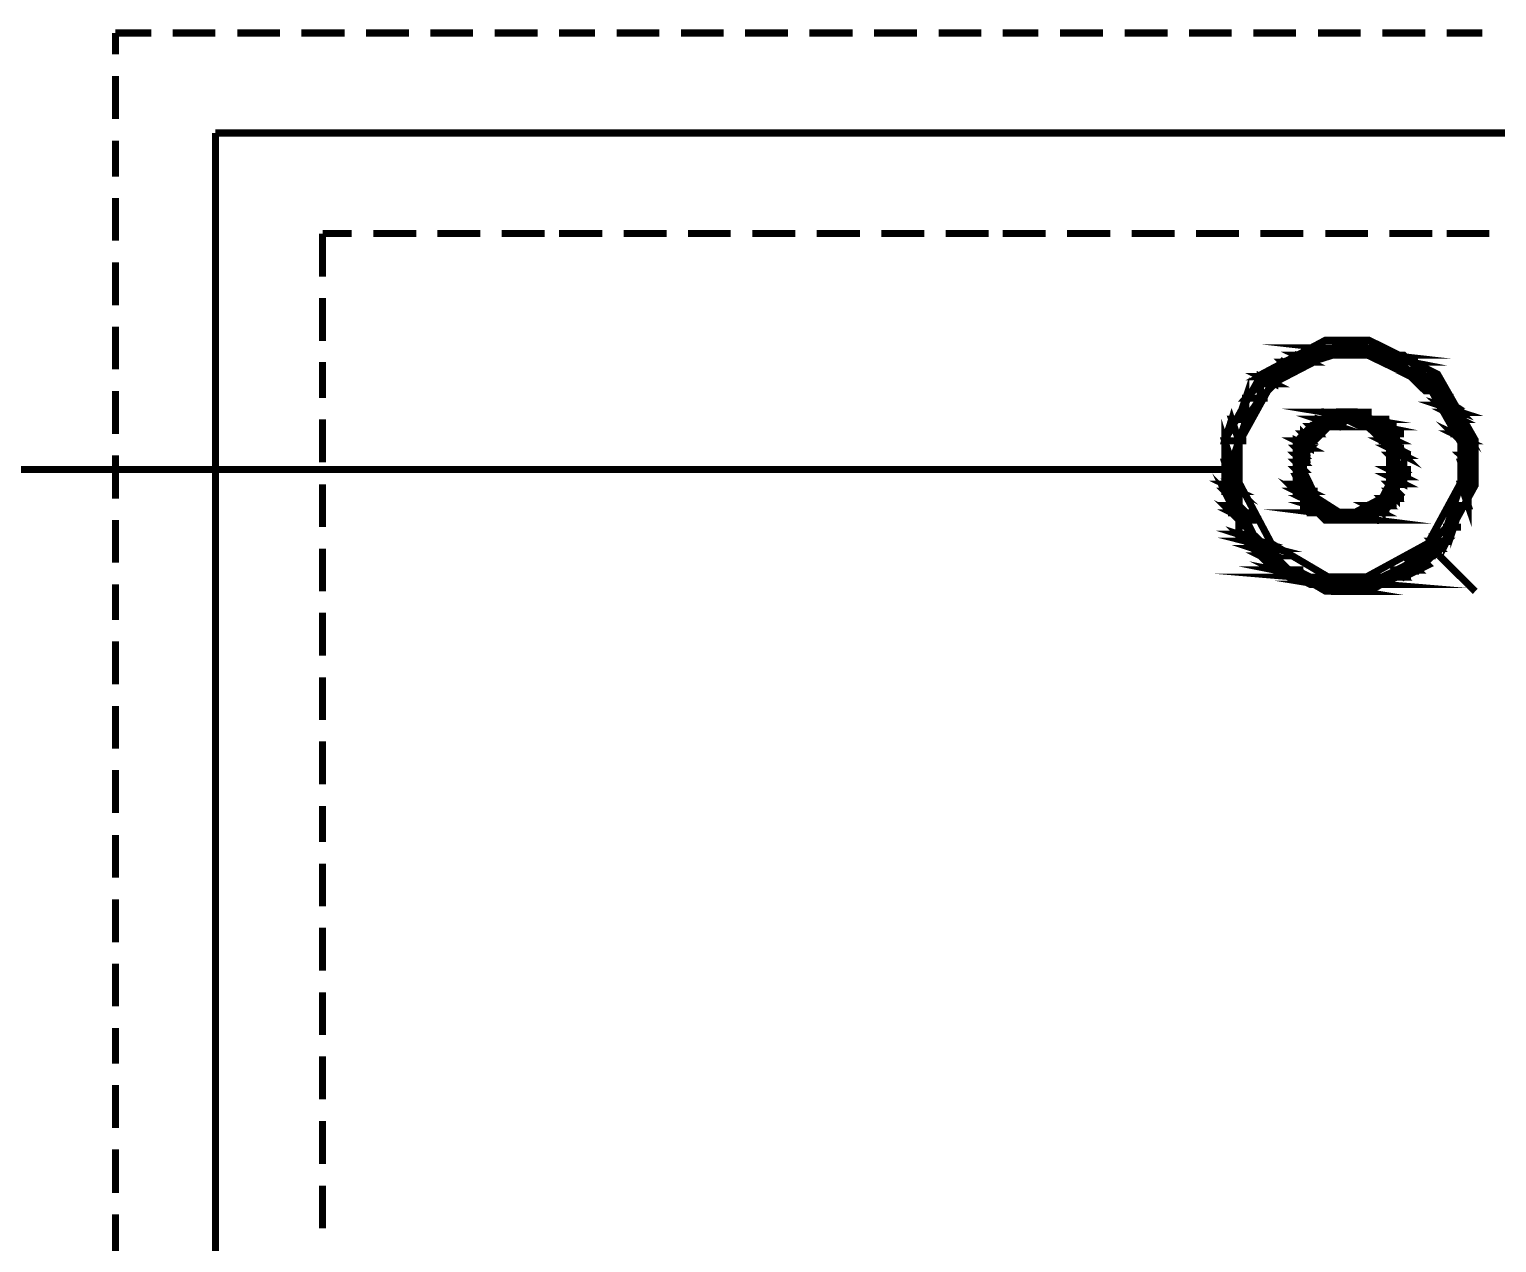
# Model space of a CAD drawing. Extents: x 0 to 210, y 0 to 297.
# Drawn here: x 138.51 to 147.21, y 240.76 to 247.95 of the extents above; entities that cross this region are included whole.
import ezdxf

# ---------------------------------------------------------------- set-up
doc = ezdxf.new("R2010")
doc.units = 0
doc.header["$MEASUREMENT"] = 0
doc.layers.add('C00-00-00-BLACK', color=7, linetype='Continuous')
doc.layers.add('CFF-00-00', color=1, linetype='Continuous')

msp = doc.modelspace()

# ---------------------------------------------------------------- linework, layer by layer
at = {"layer": 'C00-00-00-BLACK', "const_width": 0.0423}
for points in [[(139.025, 247.926), (139.237, 247.926)], [(139.025, 247.799), (139.025, 247.926)], [(139.364, 247.926), (139.617, 247.926)], [(139.746, 247.926), (139.999, 247.926)], [(140.126, 247.926), (140.382, 247.926)], [(140.51, 247.926), (140.764, 247.926)], [(140.891, 247.926), (141.144, 247.926)], [(141.271, 247.926), (141.526, 247.926)], [(141.653, 247.926), (141.866, 247.926)], [(141.994, 247.926), (142.248, 247.926)], [(142.375, 247.926), (142.628, 247.926)], [(142.756, 247.926), (143.01, 247.926)], [(143.137, 247.926), (143.393, 247.926)], [(143.52, 247.926), (143.775, 247.926)], [(143.902, 247.926), (144.155, 247.926)], [(144.282, 247.926), (144.494, 247.926)], [(144.621, 247.926), (144.877, 247.926)], [(145.005, 247.926), (145.259, 247.926)], [(145.386, 247.926), (145.639, 247.926)], [(145.767, 247.926), (146.021, 247.926)], [(146.151, 247.926), (146.404, 247.926)], [(146.531, 247.926), (146.786, 247.926)], [(146.913, 247.926), (147.125, 247.926)], [(139.025, 247.417), (139.025, 247.671)], [(139.025, 247.075), (139.025, 247.288)], [(139.617, 247.333), (139.617, 231.648)], [(147.505, 247.333), (139.617, 247.333)], [(139.025, 246.695), (139.025, 246.949)], [(140.252, 246.738), (140.425, 246.738)], [(140.252, 246.483), (140.252, 246.738)], [(140.552, 246.738), (140.807, 246.738)], [(140.933, 246.738), (141.187, 246.738)], [(141.314, 246.738), (141.569, 246.738)], [(141.653, 246.738), (141.909, 246.738)], [(142.036, 246.738), (142.291, 246.738)], [(142.417, 246.738), (142.671, 246.738)], [(142.798, 246.738), (143.053, 246.738)], [(143.179, 246.738), (143.436, 246.738)], [(143.563, 246.738), (143.818, 246.738)], [(143.944, 246.738), (144.198, 246.738)], [(144.282, 246.738), (144.537, 246.738)], [(144.664, 246.738), (144.92, 246.738)], [(145.047, 246.738), (145.302, 246.738)], [(145.428, 246.738), (145.682, 246.738)], [(145.809, 246.738), (146.064, 246.738)], [(146.193, 246.738), (146.447, 246.738)], [(146.574, 246.738), (146.827, 246.738)], [(146.913, 246.738), (147.166, 246.738)], [(139.025, 246.313), (139.025, 246.568)], [(140.252, 246.102), (140.252, 246.356)], [(139.025, 245.933), (139.025, 246.187)], [(140.252, 245.763), (140.252, 245.976)], [(139.025, 245.551), (139.025, 245.806)], [(140.252, 245.383), (140.252, 245.637)], [(139.025, 245.168), (139.025, 245.424)], [(140.252, 244.999), (140.252, 245.252)], [(139.025, 244.788), (139.025, 245.041)], [(140.252, 244.618), (140.252, 244.872)], [(146.87, 244.829), (147.082, 244.618)], [(139.025, 244.449), (139.025, 244.66)], [(140.252, 244.237), (140.252, 244.492)], [(139.025, 244.067), (139.025, 244.322)], [(140.252, 243.856), (140.252, 244.11)], [(139.025, 243.687), (139.025, 243.94)], [(140.252, 243.475), (140.252, 243.73)], [(139.025, 243.305), (139.025, 243.56)], [(140.252, 243.134), (140.252, 243.348)], [(139.025, 242.922), (139.025, 243.175)], [(140.252, 242.752), (140.252, 243.006)], [(139.025, 242.54), (139.025, 242.795)], [(140.252, 242.372), (140.252, 242.626)], [(139.025, 242.16), (139.025, 242.413)], [(140.252, 241.99), (140.252, 242.244)], [(139.025, 241.821), (139.025, 242.033)], [(140.252, 241.61), (140.252, 241.864)], [(139.025, 241.44), (139.025, 241.694)], [(140.252, 241.226), (140.252, 241.482)], [(139.025, 241.056), (139.025, 241.314)], [(140.252, 240.845), (140.252, 241.099)], [(139.025, 240.676), (139.025, 240.929)]]:
    msp.add_lwpolyline(points, dxfattribs=at)
for points in [[(147.082, 245.383), (147.082, 245.514), (146.859, 245.904), (146.454, 246.105), (146.32, 246.105), (146.193, 246.105), (145.816, 245.904), (145.598, 245.514), (145.598, 245.383), (145.598, 245.248), (145.816, 244.843), (146.193, 244.621), (146.32, 244.621), (146.454, 244.621), (146.859, 244.843), (147.082, 245.248), (147.082, 245.383)], [(146.49, 246.06), (146.193, 246.06), (146.574, 246.017), (146.49, 246.06)], [(146.193, 246.06), (146.574, 246.017), (146.064, 246.017), (146.193, 246.06)], [(146.32, 246.102), (146.447, 246.06), (146.235, 246.06), (146.32, 246.102)], [(146.235, 246.06), (146.49, 246.06), (146.193, 246.06), (146.235, 246.06)], [(146.447, 246.06), (146.235, 246.06), (146.49, 246.06), (146.447, 246.06)], [(146.49, 246.017), (146.701, 245.976), (146.574, 245.976), (146.49, 246.017)], [(146.574, 245.976), (146.786, 245.89), (146.701, 245.89), (146.574, 245.976)], [(146.997, 245.383), (146.997, 245.499), (146.801, 245.846), (146.44, 246.02), (146.32, 246.02), (146.208, 246.02), (145.874, 245.846), (145.682, 245.499), (145.682, 245.383), (145.682, 245.263), (145.874, 244.902), (146.208, 244.705), (146.32, 244.705), (146.44, 244.705), (146.801, 244.902), (146.997, 245.263), (146.997, 245.383)], [(145.894, 245.933), (145.894, 245.89), (145.809, 245.89), (145.894, 245.933)], [(145.936, 245.976), (145.978, 245.933), (145.894, 245.933), (145.936, 245.976)], [(146.064, 245.976), (145.936, 245.976), (145.978, 245.933), (146.064, 245.976)], [(145.978, 245.976), (146.064, 245.976), (145.934, 245.976), (145.978, 245.976)], [(146.021, 246.017), (146.105, 245.976), (145.978, 245.976), (146.021, 246.017)], [(146.235, 246.017), (146.021, 246.017), (146.105, 245.976), (146.235, 246.017)], [(146.105, 245.976), (145.978, 245.976), (146.064, 245.976), (146.105, 245.976)], [(146.064, 246.017), (146.616, 246.017), (146.021, 246.017), (146.064, 246.017)], [(146.616, 246.017), (146.021, 246.017), (146.616, 246.017)], [(146.021, 246.017), (146.616, 246.017), (146.659, 246.017), (146.021, 246.017)], [(146.235, 246.017), (146.278, 246.017), (146.021, 246.017), (146.235, 246.017)], [(146.235, 246.017), (146.021, 246.017), (146.363, 246.017), (146.235, 246.017)], [(146.574, 246.017), (146.064, 246.017), (146.616, 246.017), (146.574, 246.017)], [(146.659, 246.017), (146.49, 246.017), (146.701, 245.976), (146.659, 246.017)], [(146.616, 246.017), (146.363, 246.017), (146.659, 246.017), (146.616, 246.017)], [(146.363, 246.017), (146.659, 246.017), (146.49, 246.017), (146.363, 246.017)], [(146.701, 245.976), (146.574, 245.976), (146.786, 245.89), (146.701, 245.976)], [(146.701, 245.976), (146.574, 245.976), (146.701, 245.976)], [(146.574, 245.976), (146.701, 245.976), (146.743, 245.976), (146.574, 245.976)], [(146.701, 245.89), (146.87, 245.806), (146.786, 245.806), (146.701, 245.89)], [(145.722, 245.763), (145.722, 245.637), (145.679, 245.637), (145.722, 245.763)], [(145.809, 245.848), (145.809, 245.763), (145.725, 245.763), (145.809, 245.848)], [(145.894, 245.89), (145.809, 245.89), (145.894, 245.848), (145.894, 245.89)], [(145.809, 245.89), (145.894, 245.848), (145.809, 245.848), (145.809, 245.89)], [(145.978, 245.933), (145.894, 245.933), (145.894, 245.89), (145.978, 245.933)], [(146.827, 245.89), (146.701, 245.89), (146.87, 245.806), (146.827, 245.89)], [(146.827, 245.89), (146.87, 245.89), (146.701, 245.89), (146.827, 245.89)], [(146.827, 245.89), (146.701, 245.89), (146.786, 245.89), (146.827, 245.89)], [(145.894, 245.848), (145.809, 245.848), (145.809, 245.763), (145.894, 245.848)], [(146.913, 245.806), (146.827, 245.806), (146.955, 245.721), (146.913, 245.806)], [(146.87, 245.806), (146.786, 245.806), (146.913, 245.806), (146.87, 245.806)], [(146.786, 245.806), (146.913, 245.806), (146.827, 245.806), (146.786, 245.806)], [(146.827, 245.806), (146.955, 245.721), (146.87, 245.721), (146.827, 245.806)], [(145.809, 245.763), (145.722, 245.763), (145.722, 245.637), (145.809, 245.763)], [(145.809, 245.763), (145.725, 245.763), (145.809, 245.763)], [(145.725, 245.763), (145.809, 245.763), (145.852, 245.763), (145.725, 245.763)], [(146.955, 245.721), (146.87, 245.721), (146.997, 245.679), (146.955, 245.721)], [(146.87, 245.721), (146.997, 245.679), (146.913, 245.679), (146.87, 245.721)], [(146.913, 245.679), (146.997, 245.637), (146.955, 245.637), (146.913, 245.679)], [(145.639, 245.637), (145.682, 245.51), (145.598, 245.51), (145.639, 245.637)], [(145.598, 245.51), (145.639, 245.383), (145.598, 245.383), (145.598, 245.51)], [(145.725, 245.637), (145.639, 245.637), (145.682, 245.51), (145.725, 245.637)], [(145.722, 245.637), (145.679, 245.637), (145.722, 245.637)], [(145.679, 245.637), (145.722, 245.637), (145.765, 245.637), (145.679, 245.637)], [(146.447, 245.679), (146.193, 245.679), (146.447, 245.637), (146.447, 245.679)], [(146.659, 245.383), (146.659, 245.437), (146.553, 245.597), (146.378, 245.682), (146.32, 245.682), (146.266, 245.682), (146.108, 245.597), (146.024, 245.437), (146.024, 245.383), (146.024, 245.325), (146.108, 245.15), (146.266, 245.044), (146.32, 245.044), (146.378, 245.044), (146.553, 245.15), (146.659, 245.325), (146.659, 245.383)], [(146.108, 245.594), (146.151, 245.551), (146.067, 245.551), (146.108, 245.594)], [(146.32, 245.637), (146.151, 245.637), (146.278, 245.594), (146.32, 245.637)], [(146.616, 245.383), (146.616, 245.447), (146.393, 245.637), (146.32, 245.637), (146.255, 245.637), (146.064, 245.447), (146.064, 245.383), (146.064, 245.331), (146.142, 245.172), (146.275, 245.087), (146.32, 245.087), (146.372, 245.087), (146.531, 245.172), (146.616, 245.331), (146.616, 245.383)], [(146.531, 245.637), (146.32, 245.637), (146.531, 245.594), (146.531, 245.637)], [(146.151, 245.637), (146.278, 245.594), (146.151, 245.594), (146.151, 245.637)], [(146.193, 245.637), (146.49, 245.637), (146.151, 245.637), (146.193, 245.637)], [(146.531, 245.637), (146.151, 245.637), (146.531, 245.637)], [(146.151, 245.637), (146.531, 245.637), (146.574, 245.637), (146.151, 245.637)], [(146.531, 245.637), (146.574, 245.637), (146.151, 245.637), (146.531, 245.637)], [(146.531, 245.637), (146.151, 245.637), (146.49, 245.637), (146.531, 245.637)], [(146.193, 245.679), (146.447, 245.637), (146.193, 245.637), (146.193, 245.679)], [(146.278, 245.679), (146.447, 245.679), (146.193, 245.679), (146.278, 245.679)], [(146.447, 245.637), (146.193, 245.637), (146.49, 245.637), (146.447, 245.637)], [(146.32, 245.637), (146.531, 245.594), (146.404, 245.594), (146.32, 245.637)], [(146.32, 245.679), (146.363, 245.679), (146.278, 245.679), (146.32, 245.679)], [(146.404, 245.679), (146.447, 245.679), (146.278, 245.679), (146.404, 245.679)], [(146.404, 245.679), (146.278, 245.679), (146.363, 245.679), (146.404, 245.679)], [(146.404, 245.679), (146.278, 245.679), (146.447, 245.679), (146.404, 245.679)], [(146.49, 245.594), (146.574, 245.551), (146.531, 245.551), (146.49, 245.594)], [(146.997, 245.679), (146.913, 245.679), (146.997, 245.637), (146.997, 245.679)], [(146.955, 245.551), (147.04, 245.51), (146.997, 245.51), (146.955, 245.551)], [(146.997, 245.637), (146.955, 245.637), (147.04, 245.551), (146.997, 245.637)], [(146.955, 245.637), (147.04, 245.551), (146.955, 245.551), (146.955, 245.637)], [(146.021, 245.51), (146.105, 245.467), (146.021, 245.467), (146.021, 245.51)], [(146.151, 245.551), (146.064, 245.551), (146.105, 245.51), (146.151, 245.551)], [(146.064, 245.551), (146.105, 245.51), (146.064, 245.51), (146.064, 245.551)], [(146.151, 245.551), (146.067, 245.551), (146.151, 245.551)], [(146.067, 245.551), (146.151, 245.551), (146.193, 245.551), (146.067, 245.551)], [(146.193, 245.594), (146.108, 245.594), (146.151, 245.551), (146.193, 245.594)], [(146.151, 245.594), (146.235, 245.594), (146.105, 245.594), (146.151, 245.594)], [(146.105, 245.594), (146.235, 245.594), (146.278, 245.594), (146.105, 245.594)], [(146.235, 245.594), (146.278, 245.594), (146.105, 245.594), (146.235, 245.594)], [(146.193, 245.594), (146.235, 245.594), (146.108, 245.594), (146.193, 245.594)], [(146.193, 245.594), (146.108, 245.594), (146.235, 245.594), (146.193, 245.594)], [(146.278, 245.594), (146.151, 245.594), (146.235, 245.594), (146.278, 245.594)], [(146.531, 245.594), (146.404, 245.594), (146.531, 245.594)], [(146.404, 245.594), (146.531, 245.594), (146.447, 245.594), (146.404, 245.594)], [(146.574, 245.594), (146.49, 245.594), (146.574, 245.551), (146.574, 245.594)], [(146.531, 245.51), (146.616, 245.467), (146.574, 245.467), (146.531, 245.51)], [(146.574, 245.594), (146.616, 245.594), (146.447, 245.594), (146.574, 245.594)], [(146.574, 245.594), (146.447, 245.594), (146.531, 245.594), (146.574, 245.594)], [(146.574, 245.594), (146.447, 245.594), (146.574, 245.594)], [(146.447, 245.594), (146.574, 245.594), (146.49, 245.594), (146.447, 245.594)], [(146.616, 245.551), (146.531, 245.551), (146.616, 245.51), (146.616, 245.551)], [(146.531, 245.551), (146.616, 245.51), (146.531, 245.51), (146.531, 245.551)], [(146.616, 245.551), (146.659, 245.551), (146.531, 245.551), (146.616, 245.551)], [(146.616, 245.551), (146.531, 245.551), (146.574, 245.551), (146.616, 245.551)], [(147.04, 245.551), (146.955, 245.551), (147.04, 245.51), (147.04, 245.551)], [(146.997, 245.51), (147.04, 245.424), (146.997, 245.424), (146.997, 245.51)], [(145.682, 245.51), (145.598, 245.51), (145.639, 245.383), (145.682, 245.51)], [(145.598, 245.51), (145.682, 245.51), (145.725, 245.51), (145.598, 245.51)], [(145.682, 245.51), (145.725, 245.51), (145.598, 245.51), (145.682, 245.51)], [(145.598, 245.383), (145.639, 245.252), (145.598, 245.252), (145.598, 245.383)], [(146.105, 245.51), (146.021, 245.51), (146.105, 245.467), (146.105, 245.51)], [(146.105, 245.467), (146.021, 245.467), (146.064, 245.424), (146.105, 245.467)], [(146.064, 245.51), (146.105, 245.51), (146.021, 245.51), (146.064, 245.51)], [(146.021, 245.467), (146.064, 245.424), (146.021, 245.424), (146.021, 245.467)], [(146.021, 245.424), (146.064, 245.383), (146.021, 245.383), (146.021, 245.424)], [(146.105, 245.51), (146.064, 245.51), (146.105, 245.51)], [(146.616, 245.51), (146.531, 245.51), (146.616, 245.467), (146.616, 245.51)], [(146.616, 245.467), (146.574, 245.467), (146.659, 245.424), (146.616, 245.467)], [(146.574, 245.467), (146.659, 245.424), (146.574, 245.424), (146.574, 245.467)], [(146.574, 245.467), (146.616, 245.467), (146.659, 245.467), (146.574, 245.467)], [(146.616, 245.467), (146.659, 245.467), (146.574, 245.467), (146.616, 245.467)], [(146.574, 245.424), (146.659, 245.34), (146.574, 245.34), (146.574, 245.424)], [(147.04, 245.51), (146.997, 245.51), (147.04, 245.424), (147.04, 245.51)], [(146.997, 245.383), (147.04, 245.252), (146.997, 245.252), (146.997, 245.383)], [(146.997, 245.424), (147.04, 245.383), (146.997, 245.383), (146.997, 245.424)], [(145.639, 245.383), (145.598, 245.383), (145.639, 245.252), (145.639, 245.383)], [(145.598, 245.383), (145.639, 245.383), (145.682, 245.383), (145.598, 245.383)], [(145.639, 245.383), (145.682, 245.383), (145.598, 245.383), (145.639, 245.383)], [(146.064, 245.424), (146.021, 245.424), (146.064, 245.383), (146.064, 245.424)], [(146.064, 245.34), (146.021, 245.34), (146.064, 245.298), (146.064, 245.34)], [(146.064, 245.383), (146.021, 245.383), (146.064, 245.34), (146.064, 245.383)], [(146.021, 245.424), (146.064, 245.424), (146.105, 245.424), (146.021, 245.424)], [(146.064, 245.424), (146.105, 245.424), (146.021, 245.424), (146.064, 245.424)], [(146.021, 245.383), (146.064, 245.34), (146.021, 245.34), (146.021, 245.383)], [(146.064, 245.383), (146.021, 245.383), (146.064, 245.383)], [(146.021, 245.383), (146.064, 245.383), (146.105, 245.383), (146.021, 245.383)], [(146.021, 245.34), (146.064, 245.298), (146.021, 245.298), (146.021, 245.34)], [(146.021, 245.298), (146.064, 245.214), (146.021, 245.214), (146.021, 245.298)], [(146.659, 245.34), (146.574, 245.34), (146.659, 245.298), (146.659, 245.34)], [(146.659, 245.424), (146.574, 245.424), (146.659, 245.34), (146.659, 245.424)], [(146.574, 245.424), (146.659, 245.424), (146.701, 245.424), (146.574, 245.424)], [(146.659, 245.424), (146.701, 245.424), (146.574, 245.424), (146.659, 245.424)], [(146.574, 245.34), (146.659, 245.298), (146.574, 245.298), (146.574, 245.34)], [(146.659, 245.34), (146.574, 245.34), (146.659, 245.34)], [(146.574, 245.34), (146.659, 245.34), (146.701, 245.34), (146.574, 245.34)], [(147.04, 245.424), (146.997, 245.424), (147.04, 245.383), (147.04, 245.424)], [(147.04, 245.383), (146.997, 245.383), (147.04, 245.252), (147.04, 245.383)], [(145.639, 245.252), (145.598, 245.252), (145.682, 245.211), (145.639, 245.252)], [(145.598, 245.211), (145.682, 245.126), (145.639, 245.126), (145.598, 245.211)], [(145.598, 245.252), (145.682, 245.211), (145.598, 245.211), (145.598, 245.252)], [(146.021, 245.211), (146.105, 245.168), (146.064, 245.168), (146.021, 245.211)], [(146.064, 245.252), (146.021, 245.252), (146.105, 245.211), (146.064, 245.252)], [(146.064, 245.298), (146.021, 245.298), (146.064, 245.214), (146.064, 245.298)], [(146.021, 245.252), (146.105, 245.211), (146.021, 245.211), (146.021, 245.252)], [(146.021, 245.252), (146.064, 245.252), (146.105, 245.252), (146.021, 245.252)], [(146.064, 245.252), (146.105, 245.252), (146.021, 245.252), (146.064, 245.252)], [(146.659, 245.298), (146.574, 245.298), (146.659, 245.255), (146.659, 245.298)], [(146.616, 245.252), (146.574, 245.252), (146.616, 245.211), (146.616, 245.252)], [(146.574, 245.298), (146.659, 245.255), (146.574, 245.255), (146.574, 245.298)], [(146.659, 245.298), (146.574, 245.298), (146.659, 245.298)], [(146.574, 245.298), (146.659, 245.298), (146.701, 245.298), (146.574, 245.298)], [(146.574, 245.252), (146.616, 245.211), (146.574, 245.211), (146.574, 245.252)], [(146.616, 245.252), (146.659, 245.252), (146.574, 245.252), (146.616, 245.252)], [(146.616, 245.252), (146.574, 245.252), (146.659, 245.252), (146.616, 245.252)], [(146.997, 245.252), (147.04, 245.126), (146.955, 245.126), (146.997, 245.252)], [(147.04, 245.252), (146.997, 245.252), (147.04, 245.126), (147.04, 245.252)], [(146.997, 245.252), (147.04, 245.252), (147.082, 245.252), (146.997, 245.252)], [(147.04, 245.252), (147.082, 245.252), (146.997, 245.252), (147.04, 245.252)], [(145.682, 245.211), (145.598, 245.211), (145.682, 245.126), (145.682, 245.211)], [(146.105, 245.211), (146.021, 245.211), (146.105, 245.168), (146.105, 245.211)], [(146.105, 245.168), (146.064, 245.168), (146.151, 245.126), (146.105, 245.168)], [(146.021, 245.211), (146.105, 245.211), (146.148, 245.211), (146.021, 245.211)], [(146.105, 245.211), (146.148, 245.211), (146.021, 245.211), (146.105, 245.211)], [(146.064, 245.168), (146.151, 245.126), (146.064, 245.126), (146.064, 245.168)], [(146.531, 245.168), (146.574, 245.126), (146.49, 245.126), (146.531, 245.168)], [(146.616, 245.168), (146.531, 245.168), (146.574, 245.126), (146.616, 245.168)], [(146.574, 245.211), (146.616, 245.168), (146.531, 245.168), (146.574, 245.211)], [(146.616, 245.168), (146.531, 245.168), (146.616, 245.168)], [(146.531, 245.168), (146.616, 245.168), (146.659, 245.168), (146.531, 245.168)], [(146.616, 245.211), (146.574, 245.211), (146.616, 245.168), (146.616, 245.211)], [(146.955, 245.126), (146.955, 244.999), (146.913, 244.999), (146.955, 245.126)], [(145.639, 245.084), (145.725, 245.041), (145.682, 245.041), (145.639, 245.084)], [(145.682, 245.126), (145.639, 245.126), (145.725, 245.084), (145.682, 245.126)], [(145.725, 245.084), (145.639, 245.084), (145.725, 245.041), (145.725, 245.084)], [(145.639, 245.126), (145.725, 245.084), (145.639, 245.084), (145.639, 245.126)], [(146.49, 245.084), (146.151, 245.084), (146.49, 245.041), (146.49, 245.084)], [(146.193, 245.126), (146.105, 245.126), (146.235, 245.084), (146.193, 245.126)], [(146.151, 245.126), (146.064, 245.126), (146.151, 245.126)], [(146.064, 245.126), (146.151, 245.126), (146.193, 245.126), (146.064, 245.126)], [(146.151, 245.126), (146.067, 245.126), (146.193, 245.126), (146.151, 245.126)], [(146.067, 245.126), (146.193, 245.126), (146.108, 245.126), (146.067, 245.126)], [(146.105, 245.126), (146.235, 245.084), (146.105, 245.084), (146.105, 245.126)], [(146.235, 245.084), (146.105, 245.084), (146.235, 245.084)], [(146.105, 245.084), (146.235, 245.084), (146.278, 245.084), (146.105, 245.084)], [(146.235, 245.084), (146.105, 245.084), (146.278, 245.084), (146.235, 245.084)], [(146.105, 245.084), (146.278, 245.084), (146.151, 245.084), (146.105, 245.084)], [(146.151, 245.084), (146.49, 245.041), (146.193, 245.041), (146.151, 245.084)], [(146.363, 245.084), (146.404, 245.084), (146.151, 245.084), (146.363, 245.084)], [(146.363, 245.084), (146.151, 245.084), (146.278, 245.084), (146.363, 245.084)], [(146.49, 245.084), (146.531, 245.084), (146.151, 245.084), (146.49, 245.084)], [(146.49, 245.084), (146.151, 245.084), (146.531, 245.084), (146.49, 245.084)], [(146.531, 245.084), (146.404, 245.084), (146.363, 245.084), (146.531, 245.084)], [(146.531, 245.084), (146.574, 245.084), (146.363, 245.084), (146.531, 245.084)], [(146.531, 245.084), (146.363, 245.084), (146.531, 245.084)], [(146.363, 245.084), (146.492, 245.084), (146.534, 245.084), (146.363, 245.084)], [(146.492, 245.084), (146.534, 245.084), (146.363, 245.084), (146.492, 245.084)], [(146.447, 245.126), (146.531, 245.084), (146.404, 245.084), (146.447, 245.126)], [(146.531, 245.126), (146.447, 245.126), (146.531, 245.084), (146.531, 245.126)], [(146.404, 245.084), (146.531, 245.084), (146.574, 245.084), (146.404, 245.084)], [(146.49, 245.126), (146.531, 245.126), (146.447, 245.126), (146.49, 245.126)], [(146.574, 245.126), (146.49, 245.126), (146.574, 245.126)], [(146.49, 245.126), (146.574, 245.126), (146.616, 245.126), (146.49, 245.126)], [(146.574, 245.126), (146.49, 245.126), (146.531, 245.126), (146.574, 245.126)], [(146.997, 245.126), (147.04, 245.126), (146.955, 245.126), (146.997, 245.126)], [(146.997, 245.126), (146.955, 245.126), (147.04, 245.126), (146.997, 245.126)], [(146.997, 245.126), (146.955, 245.126), (146.955, 244.999), (146.997, 245.126)], [(145.725, 245.041), (145.682, 245.041), (145.767, 244.956), (145.725, 245.041)], [(145.682, 245.041), (145.767, 244.956), (145.682, 244.956), (145.682, 245.041)], [(146.49, 245.041), (146.193, 245.041), (146.404, 245.041), (146.49, 245.041)], [(146.193, 245.041), (146.404, 245.041), (146.235, 245.041), (146.193, 245.041)], [(146.404, 245.041), (146.235, 245.041), (146.404, 245.041)], [(146.235, 245.041), (146.404, 245.041), (146.447, 245.041), (146.235, 245.041)], [(146.363, 245.041), (146.278, 245.041), (146.235, 245.041), (146.363, 245.041)], [(146.235, 245.041), (146.404, 245.041), (146.363, 245.041), (146.235, 245.041)], [(146.363, 245.041), (146.404, 245.041), (146.278, 245.041), (146.363, 245.041)], [(146.913, 244.999), (146.913, 244.915), (146.827, 244.915), (146.913, 244.999)], [(146.955, 244.999), (146.913, 244.999), (146.955, 244.999)], [(146.913, 244.999), (146.955, 244.999), (146.997, 244.999), (146.913, 244.999)], [(146.955, 244.999), (146.913, 244.999), (146.913, 244.915), (146.955, 244.999)], [(145.767, 244.956), (145.682, 244.956), (145.809, 244.915), (145.767, 244.956)], [(145.809, 244.915), (145.725, 244.915), (145.894, 244.872), (145.809, 244.915)], [(145.682, 244.956), (145.809, 244.915), (145.725, 244.915), (145.682, 244.956)], [(145.725, 244.915), (145.894, 244.872), (145.767, 244.872), (145.725, 244.915)], [(146.913, 244.915), (146.827, 244.915), (146.87, 244.872), (146.913, 244.915)], [(146.827, 244.915), (146.87, 244.872), (146.827, 244.872), (146.827, 244.915)], [(145.894, 244.872), (145.767, 244.872), (145.894, 244.829), (145.894, 244.872)], [(145.767, 244.872), (145.894, 244.829), (145.809, 244.829), (145.767, 244.872)], [(145.809, 244.829), (145.978, 244.745), (145.894, 244.745), (145.809, 244.829)], [(145.894, 244.829), (145.809, 244.829), (145.978, 244.745), (145.894, 244.829)], [(146.743, 244.829), (146.786, 244.788), (146.701, 244.788), (146.743, 244.829)], [(146.827, 244.872), (146.827, 244.829), (146.743, 244.829), (146.827, 244.872)], [(146.827, 244.829), (146.743, 244.829), (146.786, 244.788), (146.827, 244.829)], [(146.87, 244.872), (146.827, 244.872), (146.827, 244.829), (146.87, 244.872)], [(146.021, 244.745), (145.894, 244.745), (146.105, 244.703), (146.021, 244.745)], [(145.894, 244.745), (146.105, 244.703), (145.978, 244.703), (145.894, 244.745)], [(146.021, 244.745), (146.064, 244.745), (145.894, 244.745), (146.021, 244.745)], [(146.021, 244.745), (145.894, 244.745), (145.978, 244.745), (146.021, 244.745)], [(146.616, 244.745), (146.659, 244.703), (146.531, 244.703), (146.616, 244.745)], [(146.701, 244.788), (146.743, 244.745), (146.616, 244.745), (146.701, 244.788)], [(146.743, 244.745), (146.616, 244.745), (146.659, 244.703), (146.743, 244.745)], [(146.786, 244.788), (146.701, 244.788), (146.743, 244.745), (146.786, 244.788)], [(146.616, 244.703), (146.021, 244.703), (146.531, 244.66), (146.616, 244.703)], [(146.151, 244.66), (146.49, 244.66), (146.404, 244.618), (146.151, 244.66)], [(146.021, 244.703), (146.531, 244.66), (146.105, 244.66), (146.021, 244.703)], [(146.105, 244.703), (145.978, 244.703), (146.193, 244.703), (146.105, 244.703)], [(145.978, 244.703), (146.193, 244.703), (146.021, 244.703), (145.978, 244.703)], [(146.235, 244.703), (146.278, 244.703), (146.021, 244.703), (146.235, 244.703)], [(146.235, 244.703), (146.021, 244.703), (146.193, 244.703), (146.235, 244.703)], [(146.363, 244.703), (146.404, 244.703), (146.021, 244.703), (146.363, 244.703)], [(146.363, 244.703), (146.021, 244.703), (146.235, 244.703), (146.363, 244.703)], [(146.151, 244.66), (146.235, 244.618), (146.404, 244.618), (146.151, 244.66)], [(146.531, 244.66), (146.105, 244.66), (146.49, 244.66), (146.531, 244.66)], [(146.105, 244.66), (146.49, 244.66), (146.151, 244.66), (146.105, 244.66)], [(146.404, 244.703), (146.616, 244.703), (146.363, 244.703), (146.404, 244.703)], [(146.49, 244.703), (146.616, 244.703), (146.404, 244.703), (146.49, 244.703)], [(146.616, 244.703), (146.404, 244.703), (146.616, 244.703)], [(146.659, 244.703), (146.531, 244.703), (146.49, 244.703), (146.659, 244.703)], [(146.659, 244.703), (146.49, 244.703), (146.616, 244.703), (146.659, 244.703)], [(146.531, 244.703), (146.659, 244.703), (146.701, 244.703), (146.531, 244.703)], [(146.235, 244.618), (146.404, 244.618), (146.278, 244.618), (146.235, 244.618)]]:
    msp.add_lwpolyline(points, close=True, dxfattribs=at)
at = {"layer": 'C00-00-00-BLACK'}
for points in [[(146.193, 246.06), (146.574, 246.017), (146.064, 246.017), (146.193, 246.06)], [(146.235, 246.06), (146.49, 246.06), (146.193, 246.06), (146.235, 246.06)], [(146.49, 246.06), (146.193, 246.06), (146.574, 246.017), (146.49, 246.06)], [(146.32, 246.102), (146.447, 246.06), (146.235, 246.06), (146.32, 246.102)], [(146.447, 246.06), (146.235, 246.06), (146.49, 246.06), (146.447, 246.06)], [(145.936, 245.976), (145.978, 245.933), (145.894, 245.933), (145.936, 245.976)], [(145.978, 245.976), (146.064, 245.976), (145.934, 245.976), (145.978, 245.976)], [(146.064, 245.976), (145.936, 245.976), (145.978, 245.933), (146.064, 245.976)], [(146.021, 246.017), (146.105, 245.976), (145.978, 245.976), (146.021, 246.017)], [(146.105, 245.976), (145.978, 245.976), (146.064, 245.976), (146.105, 245.976)], [(146.064, 246.017), (146.616, 246.017), (146.021, 246.017), (146.064, 246.017)], [(146.616, 246.017), (146.021, 246.017), (146.616, 246.017)], [(146.021, 246.017), (146.616, 246.017), (146.659, 246.017), (146.021, 246.017)], [(146.235, 246.017), (146.278, 246.017), (146.021, 246.017), (146.235, 246.017)], [(146.235, 246.017), (146.021, 246.017), (146.363, 246.017), (146.235, 246.017)], [(146.235, 246.017), (146.021, 246.017), (146.105, 245.976), (146.235, 246.017)], [(146.574, 246.017), (146.064, 246.017), (146.616, 246.017), (146.574, 246.017)], [(146.616, 246.017), (146.363, 246.017), (146.659, 246.017), (146.616, 246.017)], [(146.363, 246.017), (146.659, 246.017), (146.49, 246.017), (146.363, 246.017)], [(146.659, 246.017), (146.49, 246.017), (146.701, 245.976), (146.659, 246.017)], [(146.49, 246.017), (146.701, 245.976), (146.574, 245.976), (146.49, 246.017)], [(146.701, 245.976), (146.574, 245.976), (146.701, 245.976)], [(146.574, 245.976), (146.701, 245.976), (146.743, 245.976), (146.574, 245.976)], [(146.701, 245.976), (146.574, 245.976), (146.786, 245.89), (146.701, 245.976)], [(146.574, 245.976), (146.786, 245.89), (146.701, 245.89), (146.574, 245.976)], [(145.894, 245.933), (145.894, 245.89), (145.809, 245.89), (145.894, 245.933)], [(145.894, 245.89), (145.809, 245.89), (145.894, 245.848), (145.894, 245.89)], [(145.809, 245.89), (145.894, 245.848), (145.809, 245.848), (145.809, 245.89)], [(145.978, 245.933), (145.894, 245.933), (145.894, 245.89), (145.978, 245.933)], [(146.827, 245.89), (146.87, 245.89), (146.701, 245.89), (146.827, 245.89)], [(146.827, 245.89), (146.701, 245.89), (146.786, 245.89), (146.827, 245.89)], [(146.827, 245.89), (146.701, 245.89), (146.87, 245.806), (146.827, 245.89)], [(146.701, 245.89), (146.87, 245.806), (146.786, 245.806), (146.701, 245.89)], [(145.809, 245.848), (145.809, 245.763), (145.725, 245.763), (145.809, 245.848)], [(145.894, 245.848), (145.809, 245.848), (145.809, 245.763), (145.894, 245.848)], [(146.87, 245.806), (146.786, 245.806), (146.913, 245.806), (146.87, 245.806)], [(146.786, 245.806), (146.913, 245.806), (146.827, 245.806), (146.786, 245.806)], [(146.913, 245.806), (146.827, 245.806), (146.955, 245.721), (146.913, 245.806)], [(146.827, 245.806), (146.955, 245.721), (146.87, 245.721), (146.827, 245.806)], [(145.722, 245.763), (145.722, 245.637), (145.679, 245.637), (145.722, 245.763)], [(145.809, 245.763), (145.722, 245.763), (145.722, 245.637), (145.809, 245.763)], [(145.809, 245.763), (145.725, 245.763), (145.809, 245.763)], [(145.725, 245.763), (145.809, 245.763), (145.852, 245.763), (145.725, 245.763)], [(146.955, 245.721), (146.87, 245.721), (146.997, 245.679), (146.955, 245.721)], [(146.87, 245.721), (146.997, 245.679), (146.913, 245.679), (146.87, 245.721)], [(145.639, 245.637), (145.682, 245.51), (145.598, 245.51), (145.639, 245.637)], [(145.725, 245.637), (145.639, 245.637), (145.682, 245.51), (145.725, 245.637)], [(145.722, 245.637), (145.679, 245.637), (145.722, 245.637)], [(145.679, 245.637), (145.722, 245.637), (145.765, 245.637), (145.679, 245.637)], [(146.193, 245.637), (146.49, 245.637), (146.151, 245.637), (146.193, 245.637)], [(146.531, 245.637), (146.151, 245.637), (146.531, 245.637)], [(146.151, 245.637), (146.531, 245.637), (146.574, 245.637), (146.151, 245.637)], [(146.531, 245.637), (146.574, 245.637), (146.151, 245.637), (146.531, 245.637)], [(146.531, 245.637), (146.151, 245.637), (146.49, 245.637), (146.531, 245.637)], [(146.32, 245.637), (146.151, 245.637), (146.278, 245.594), (146.32, 245.637)], [(146.151, 245.637), (146.278, 245.594), (146.151, 245.594), (146.151, 245.637)], [(146.278, 245.679), (146.447, 245.679), (146.193, 245.679), (146.278, 245.679)], [(146.447, 245.679), (146.193, 245.679), (146.447, 245.637), (146.447, 245.679)], [(146.193, 245.679), (146.447, 245.637), (146.193, 245.637), (146.193, 245.679)], [(146.447, 245.637), (146.193, 245.637), (146.49, 245.637), (146.447, 245.637)], [(146.32, 245.679), (146.363, 245.679), (146.278, 245.679), (146.32, 245.679)], [(146.404, 245.679), (146.447, 245.679), (146.278, 245.679), (146.404, 245.679)], [(146.404, 245.679), (146.278, 245.679), (146.363, 245.679), (146.404, 245.679)], [(146.404, 245.679), (146.278, 245.679), (146.447, 245.679), (146.404, 245.679)], [(146.531, 245.637), (146.32, 245.637), (146.531, 245.594), (146.531, 245.637)], [(146.32, 245.637), (146.531, 245.594), (146.404, 245.594), (146.32, 245.637)], [(146.997, 245.679), (146.913, 245.679), (146.997, 245.637), (146.997, 245.679)], [(146.913, 245.679), (146.997, 245.637), (146.955, 245.637), (146.913, 245.679)], [(146.997, 245.637), (146.955, 245.637), (147.04, 245.551), (146.997, 245.637)], [(146.955, 245.637), (147.04, 245.551), (146.955, 245.551), (146.955, 245.637)], [(146.151, 245.551), (146.064, 245.551), (146.105, 245.51), (146.151, 245.551)], [(146.064, 245.551), (146.105, 245.51), (146.064, 245.51), (146.064, 245.551)], [(146.108, 245.594), (146.151, 245.551), (146.067, 245.551), (146.108, 245.594)], [(146.151, 245.551), (146.067, 245.551), (146.151, 245.551)], [(146.067, 245.551), (146.151, 245.551), (146.193, 245.551), (146.067, 245.551)], [(146.151, 245.594), (146.235, 245.594), (146.105, 245.594), (146.151, 245.594)], [(146.105, 245.594), (146.235, 245.594), (146.278, 245.594), (146.105, 245.594)], [(146.235, 245.594), (146.278, 245.594), (146.105, 245.594), (146.235, 245.594)], [(146.193, 245.594), (146.235, 245.594), (146.108, 245.594), (146.193, 245.594)], [(146.193, 245.594), (146.108, 245.594), (146.235, 245.594), (146.193, 245.594)], [(146.193, 245.594), (146.108, 245.594), (146.151, 245.551), (146.193, 245.594)], [(146.278, 245.594), (146.151, 245.594), (146.235, 245.594), (146.278, 245.594)], [(146.531, 245.594), (146.404, 245.594), (146.531, 245.594)], [(146.404, 245.594), (146.531, 245.594), (146.447, 245.594), (146.404, 245.594)], [(146.574, 245.594), (146.616, 245.594), (146.447, 245.594), (146.574, 245.594)], [(146.574, 245.594), (146.447, 245.594), (146.531, 245.594), (146.574, 245.594)], [(146.574, 245.594), (146.447, 245.594), (146.574, 245.594)], [(146.447, 245.594), (146.574, 245.594), (146.49, 245.594), (146.447, 245.594)], [(146.574, 245.594), (146.49, 245.594), (146.574, 245.551), (146.574, 245.594)], [(146.49, 245.594), (146.574, 245.551), (146.531, 245.551), (146.49, 245.594)], [(146.616, 245.551), (146.659, 245.551), (146.531, 245.551), (146.616, 245.551)], [(146.616, 245.551), (146.531, 245.551), (146.574, 245.551), (146.616, 245.551)], [(146.616, 245.551), (146.531, 245.551), (146.616, 245.51), (146.616, 245.551)], [(146.531, 245.551), (146.616, 245.51), (146.531, 245.51), (146.531, 245.551)], [(147.04, 245.551), (146.955, 245.551), (147.04, 245.51), (147.04, 245.551)], [(146.955, 245.551), (147.04, 245.51), (146.997, 245.51), (146.955, 245.551)], [(145.598, 245.51), (145.682, 245.51), (145.725, 245.51), (145.598, 245.51)], [(145.682, 245.51), (145.725, 245.51), (145.598, 245.51), (145.682, 245.51)], [(145.682, 245.51), (145.598, 245.51), (145.639, 245.383), (145.682, 245.51)], [(145.598, 245.51), (145.639, 245.383), (145.598, 245.383), (145.598, 245.51)], [(146.064, 245.51), (146.105, 245.51), (146.021, 245.51), (146.064, 245.51)], [(146.105, 245.51), (146.021, 245.51), (146.105, 245.467), (146.105, 245.51)], [(146.021, 245.51), (146.105, 245.467), (146.021, 245.467), (146.021, 245.51)], [(146.105, 245.467), (146.021, 245.467), (146.064, 245.424), (146.105, 245.467)], [(146.021, 245.467), (146.064, 245.424), (146.021, 245.424), (146.021, 245.467)], [(146.105, 245.51), (146.064, 245.51), (146.105, 245.51)], [(146.616, 245.51), (146.531, 245.51), (146.616, 245.467), (146.616, 245.51)], [(146.531, 245.51), (146.616, 245.467), (146.574, 245.467), (146.531, 245.51)], [(146.574, 245.467), (146.616, 245.467), (146.659, 245.467), (146.574, 245.467)], [(146.616, 245.467), (146.659, 245.467), (146.574, 245.467), (146.616, 245.467)], [(146.616, 245.467), (146.574, 245.467), (146.659, 245.424), (146.616, 245.467)], [(146.574, 245.467), (146.659, 245.424), (146.574, 245.424), (146.574, 245.467)], [(147.04, 245.51), (146.997, 245.51), (147.04, 245.424), (147.04, 245.51)], [(146.997, 245.51), (147.04, 245.424), (146.997, 245.424), (146.997, 245.51)], [(145.598, 245.383), (145.639, 245.383), (145.682, 245.383), (145.598, 245.383)], [(145.639, 245.383), (145.682, 245.383), (145.598, 245.383), (145.639, 245.383)], [(145.639, 245.383), (145.598, 245.383), (145.639, 245.252), (145.639, 245.383)], [(145.598, 245.383), (145.639, 245.252), (145.598, 245.252), (145.598, 245.383)], [(146.021, 245.424), (146.064, 245.424), (146.105, 245.424), (146.021, 245.424)], [(146.064, 245.424), (146.105, 245.424), (146.021, 245.424), (146.064, 245.424)], [(146.064, 245.424), (146.021, 245.424), (146.064, 245.383), (146.064, 245.424)], [(146.021, 245.424), (146.064, 245.383), (146.021, 245.383), (146.021, 245.424)], [(146.064, 245.383), (146.021, 245.383), (146.064, 245.383)], [(146.021, 245.383), (146.064, 245.383), (146.105, 245.383), (146.021, 245.383)], [(146.064, 245.383), (146.021, 245.383), (146.064, 245.34), (146.064, 245.383)], [(146.021, 245.383), (146.064, 245.34), (146.021, 245.34), (146.021, 245.383)], [(146.574, 245.424), (146.659, 245.424), (146.701, 245.424), (146.574, 245.424)], [(146.659, 245.424), (146.701, 245.424), (146.574, 245.424), (146.659, 245.424)], [(146.659, 245.424), (146.574, 245.424), (146.659, 245.34), (146.659, 245.424)], [(146.574, 245.424), (146.659, 245.34), (146.574, 245.34), (146.574, 245.424)], [(147.04, 245.424), (146.997, 245.424), (147.04, 245.383), (147.04, 245.424)], [(146.997, 245.424), (147.04, 245.383), (146.997, 245.383), (146.997, 245.424)], [(147.04, 245.383), (146.997, 245.383), (147.04, 245.252), (147.04, 245.383)], [(146.997, 245.383), (147.04, 245.252), (146.997, 245.252), (146.997, 245.383)], [(146.064, 245.34), (146.021, 245.34), (146.064, 245.298), (146.064, 245.34)], [(146.021, 245.34), (146.064, 245.298), (146.021, 245.298), (146.021, 245.34)], [(146.064, 245.298), (146.021, 245.298), (146.064, 245.214), (146.064, 245.298)], [(146.021, 245.298), (146.064, 245.214), (146.021, 245.214), (146.021, 245.298)], [(146.659, 245.34), (146.574, 245.34), (146.659, 245.34)], [(146.574, 245.34), (146.659, 245.34), (146.701, 245.34), (146.574, 245.34)], [(146.659, 245.34), (146.574, 245.34), (146.659, 245.298), (146.659, 245.34)], [(146.574, 245.34), (146.659, 245.298), (146.574, 245.298), (146.574, 245.34)], [(146.659, 245.298), (146.574, 245.298), (146.659, 245.298)], [(146.574, 245.298), (146.659, 245.298), (146.701, 245.298), (146.574, 245.298)], [(146.659, 245.298), (146.574, 245.298), (146.659, 245.255), (146.659, 245.298)], [(146.574, 245.298), (146.659, 245.255), (146.574, 245.255), (146.574, 245.298)], [(145.639, 245.252), (145.598, 245.252), (145.682, 245.211), (145.639, 245.252)], [(145.598, 245.252), (145.682, 245.211), (145.598, 245.211), (145.598, 245.252)], [(145.682, 245.211), (145.598, 245.211), (145.682, 245.126), (145.682, 245.211)], [(145.598, 245.211), (145.682, 245.126), (145.639, 245.126), (145.598, 245.211)], [(146.021, 245.252), (146.064, 245.252), (146.105, 245.252), (146.021, 245.252)], [(146.064, 245.252), (146.105, 245.252), (146.021, 245.252), (146.064, 245.252)], [(146.064, 245.252), (146.021, 245.252), (146.105, 245.211), (146.064, 245.252)], [(146.021, 245.252), (146.105, 245.211), (146.021, 245.211), (146.021, 245.252)], [(146.021, 245.211), (146.105, 245.211), (146.148, 245.211), (146.021, 245.211)], [(146.105, 245.211), (146.148, 245.211), (146.021, 245.211), (146.105, 245.211)], [(146.105, 245.211), (146.021, 245.211), (146.105, 245.168), (146.105, 245.211)], [(146.021, 245.211), (146.105, 245.168), (146.064, 245.168), (146.021, 245.211)], [(146.574, 245.211), (146.616, 245.168), (146.531, 245.168), (146.574, 245.211)], [(146.616, 245.252), (146.659, 245.252), (146.574, 245.252), (146.616, 245.252)], [(146.616, 245.252), (146.574, 245.252), (146.659, 245.252), (146.616, 245.252)], [(146.616, 245.252), (146.574, 245.252), (146.616, 245.211), (146.616, 245.252)], [(146.574, 245.252), (146.616, 245.211), (146.574, 245.211), (146.574, 245.252)], [(146.616, 245.211), (146.574, 245.211), (146.616, 245.168), (146.616, 245.211)], [(146.997, 245.252), (147.04, 245.126), (146.955, 245.126), (146.997, 245.252)], [(146.997, 245.252), (147.04, 245.252), (147.082, 245.252), (146.997, 245.252)], [(147.04, 245.252), (147.082, 245.252), (146.997, 245.252), (147.04, 245.252)], [(147.04, 245.252), (146.997, 245.252), (147.04, 245.126), (147.04, 245.252)], [(145.682, 245.126), (145.639, 245.126), (145.725, 245.084), (145.682, 245.126)], [(145.639, 245.126), (145.725, 245.084), (145.639, 245.084), (145.639, 245.126)], [(146.105, 245.168), (146.064, 245.168), (146.151, 245.126), (146.105, 245.168)], [(146.064, 245.168), (146.151, 245.126), (146.064, 245.126), (146.064, 245.168)], [(146.151, 245.126), (146.064, 245.126), (146.151, 245.126)], [(146.064, 245.126), (146.151, 245.126), (146.193, 245.126), (146.064, 245.126)], [(146.151, 245.126), (146.067, 245.126), (146.193, 245.126), (146.151, 245.126)], [(146.067, 245.126), (146.193, 245.126), (146.108, 245.126), (146.067, 245.126)], [(146.193, 245.126), (146.105, 245.126), (146.235, 245.084), (146.193, 245.126)], [(146.105, 245.126), (146.235, 245.084), (146.105, 245.084), (146.105, 245.126)], [(146.447, 245.126), (146.531, 245.084), (146.404, 245.084), (146.447, 245.126)], [(146.49, 245.126), (146.531, 245.126), (146.447, 245.126), (146.49, 245.126)], [(146.531, 245.126), (146.447, 245.126), (146.531, 245.084), (146.531, 245.126)], [(146.531, 245.168), (146.574, 245.126), (146.49, 245.126), (146.531, 245.168)], [(146.574, 245.126), (146.49, 245.126), (146.574, 245.126)], [(146.49, 245.126), (146.574, 245.126), (146.616, 245.126), (146.49, 245.126)], [(146.574, 245.126), (146.49, 245.126), (146.531, 245.126), (146.574, 245.126)], [(146.616, 245.168), (146.531, 245.168), (146.616, 245.168)], [(146.531, 245.168), (146.616, 245.168), (146.659, 245.168), (146.531, 245.168)], [(146.616, 245.168), (146.531, 245.168), (146.574, 245.126), (146.616, 245.168)], [(146.955, 245.126), (146.955, 244.999), (146.913, 244.999), (146.955, 245.126)], [(146.997, 245.126), (147.04, 245.126), (146.955, 245.126), (146.997, 245.126)], [(146.997, 245.126), (146.955, 245.126), (147.04, 245.126), (146.997, 245.126)], [(146.997, 245.126), (146.955, 245.126), (146.955, 244.999), (146.997, 245.126)], [(145.725, 245.084), (145.639, 245.084), (145.725, 245.041), (145.725, 245.084)], [(145.639, 245.084), (145.725, 245.041), (145.682, 245.041), (145.639, 245.084)], [(145.725, 245.041), (145.682, 245.041), (145.767, 244.956), (145.725, 245.041)], [(145.682, 245.041), (145.767, 244.956), (145.682, 244.956), (145.682, 245.041)], [(146.235, 245.084), (146.105, 245.084), (146.235, 245.084)], [(146.105, 245.084), (146.235, 245.084), (146.278, 245.084), (146.105, 245.084)], [(146.235, 245.084), (146.105, 245.084), (146.278, 245.084), (146.235, 245.084)], [(146.105, 245.084), (146.278, 245.084), (146.151, 245.084), (146.105, 245.084)], [(146.363, 245.084), (146.404, 245.084), (146.151, 245.084), (146.363, 245.084)], [(146.363, 245.084), (146.151, 245.084), (146.278, 245.084), (146.363, 245.084)], [(146.49, 245.084), (146.531, 245.084), (146.151, 245.084), (146.49, 245.084)], [(146.49, 245.084), (146.151, 245.084), (146.531, 245.084), (146.49, 245.084)], [(146.49, 245.084), (146.151, 245.084), (146.49, 245.041), (146.49, 245.084)], [(146.151, 245.084), (146.49, 245.041), (146.193, 245.041), (146.151, 245.084)], [(146.49, 245.041), (146.193, 245.041), (146.404, 245.041), (146.49, 245.041)], [(146.193, 245.041), (146.404, 245.041), (146.235, 245.041), (146.193, 245.041)], [(146.404, 245.041), (146.235, 245.041), (146.404, 245.041)], [(146.235, 245.041), (146.404, 245.041), (146.447, 245.041), (146.235, 245.041)], [(146.363, 245.041), (146.278, 245.041), (146.235, 245.041), (146.363, 245.041)], [(146.235, 245.041), (146.404, 245.041), (146.363, 245.041), (146.235, 245.041)], [(146.363, 245.041), (146.404, 245.041), (146.278, 245.041), (146.363, 245.041)], [(146.531, 245.084), (146.404, 245.084), (146.363, 245.084), (146.531, 245.084)], [(146.531, 245.084), (146.574, 245.084), (146.363, 245.084), (146.531, 245.084)], [(146.531, 245.084), (146.363, 245.084), (146.531, 245.084)], [(146.363, 245.084), (146.492, 245.084), (146.534, 245.084), (146.363, 245.084)], [(146.492, 245.084), (146.534, 245.084), (146.363, 245.084), (146.492, 245.084)], [(146.404, 245.084), (146.531, 245.084), (146.574, 245.084), (146.404, 245.084)], [(145.767, 244.956), (145.682, 244.956), (145.809, 244.915), (145.767, 244.956)], [(145.682, 244.956), (145.809, 244.915), (145.725, 244.915), (145.682, 244.956)], [(146.913, 244.999), (146.913, 244.915), (146.827, 244.915), (146.913, 244.999)], [(146.955, 244.999), (146.913, 244.999), (146.955, 244.999)], [(146.913, 244.999), (146.955, 244.999), (146.997, 244.999), (146.913, 244.999)], [(146.955, 244.999), (146.913, 244.999), (146.913, 244.915), (146.955, 244.999)], [(145.809, 244.915), (145.725, 244.915), (145.894, 244.872), (145.809, 244.915)], [(145.725, 244.915), (145.894, 244.872), (145.767, 244.872), (145.725, 244.915)], [(145.894, 244.872), (145.767, 244.872), (145.894, 244.829), (145.894, 244.872)], [(145.767, 244.872), (145.894, 244.829), (145.809, 244.829), (145.767, 244.872)], [(146.827, 244.872), (146.827, 244.829), (146.743, 244.829), (146.827, 244.872)], [(146.913, 244.915), (146.827, 244.915), (146.87, 244.872), (146.913, 244.915)], [(146.827, 244.915), (146.87, 244.872), (146.827, 244.872), (146.827, 244.915)], [(146.87, 244.872), (146.827, 244.872), (146.827, 244.829), (146.87, 244.872)], [(145.894, 244.829), (145.809, 244.829), (145.978, 244.745), (145.894, 244.829)], [(145.809, 244.829), (145.978, 244.745), (145.894, 244.745), (145.809, 244.829)], [(146.701, 244.788), (146.743, 244.745), (146.616, 244.745), (146.701, 244.788)], [(146.743, 244.829), (146.786, 244.788), (146.701, 244.788), (146.743, 244.829)], [(146.786, 244.788), (146.701, 244.788), (146.743, 244.745), (146.786, 244.788)], [(146.827, 244.829), (146.743, 244.829), (146.786, 244.788), (146.827, 244.829)], [(146.021, 244.745), (146.064, 244.745), (145.894, 244.745), (146.021, 244.745)], [(146.021, 244.745), (145.894, 244.745), (145.978, 244.745), (146.021, 244.745)], [(146.021, 244.745), (145.894, 244.745), (146.105, 244.703), (146.021, 244.745)], [(145.894, 244.745), (146.105, 244.703), (145.978, 244.703), (145.894, 244.745)], [(146.105, 244.703), (145.978, 244.703), (146.193, 244.703), (146.105, 244.703)], [(145.978, 244.703), (146.193, 244.703), (146.021, 244.703), (145.978, 244.703)], [(146.235, 244.703), (146.278, 244.703), (146.021, 244.703), (146.235, 244.703)], [(146.235, 244.703), (146.021, 244.703), (146.193, 244.703), (146.235, 244.703)], [(146.363, 244.703), (146.404, 244.703), (146.021, 244.703), (146.363, 244.703)], [(146.363, 244.703), (146.021, 244.703), (146.235, 244.703), (146.363, 244.703)], [(146.616, 244.703), (146.021, 244.703), (146.531, 244.66), (146.616, 244.703)], [(146.021, 244.703), (146.531, 244.66), (146.105, 244.66), (146.021, 244.703)], [(146.404, 244.703), (146.616, 244.703), (146.363, 244.703), (146.404, 244.703)], [(146.49, 244.703), (146.616, 244.703), (146.404, 244.703), (146.49, 244.703)], [(146.616, 244.703), (146.404, 244.703), (146.616, 244.703)], [(146.659, 244.703), (146.531, 244.703), (146.49, 244.703), (146.659, 244.703)], [(146.659, 244.703), (146.49, 244.703), (146.616, 244.703), (146.659, 244.703)], [(146.616, 244.745), (146.659, 244.703), (146.531, 244.703), (146.616, 244.745)], [(146.531, 244.703), (146.659, 244.703), (146.701, 244.703), (146.531, 244.703)], [(146.743, 244.745), (146.616, 244.745), (146.659, 244.703), (146.743, 244.745)], [(146.531, 244.66), (146.105, 244.66), (146.49, 244.66), (146.531, 244.66)], [(146.105, 244.66), (146.49, 244.66), (146.151, 244.66), (146.105, 244.66)], [(146.151, 244.66), (146.235, 244.618), (146.404, 244.618), (146.151, 244.66)], [(146.151, 244.66), (146.49, 244.66), (146.404, 244.618), (146.151, 244.66)], [(146.235, 244.618), (146.404, 244.618), (146.278, 244.618), (146.235, 244.618)]]:
    msp.add_lwpolyline(points, close=True, dxfattribs=at)
at = {"layer": 'CFF-00-00', "const_width": 0.0423}
msp.add_lwpolyline([(145.598, 245.34), (131.815, 245.34)], dxfattribs=at)

doc.saveas('drawing.dxf')
